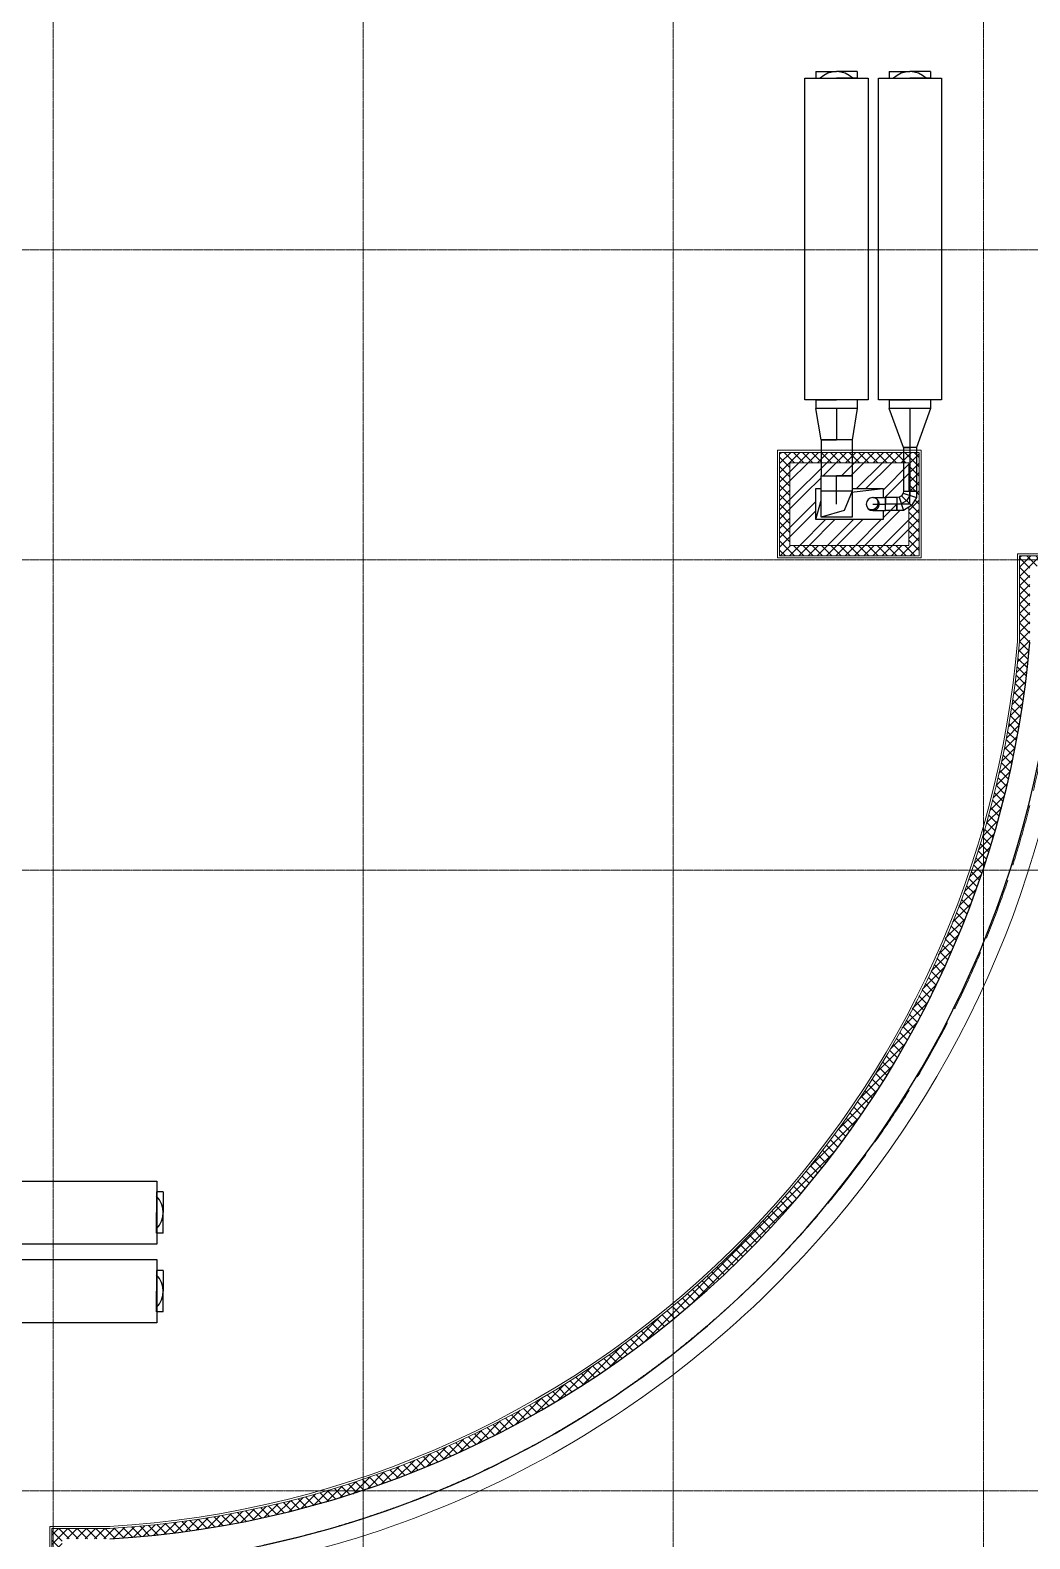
# Model space of a CAD drawing. Header units: millimetres. Extents: x -222892 to 671268, y 0 to 135099.
# Drawn here: x 344297 to 353967, y 106136 to 120723 of the extents above; entities that cross this region are included whole.
import ezdxf

# ---------------------------------------------------------------- set-up
doc = ezdxf.new("R2010")
doc.units = ezdxf.units.MM
for name, pattern in [('ACAD_ISO02W100', [15, 12, -3]), ('CENTER2', [28.575000000000003, 19.05, -3.175, 3.175, -3.175]), ('HIDDEN', [6, 4, -2]), ('осевая', [2, 1.25, -0.25, 0.25, -0.25])]:
    doc.linetypes.add(name, pattern=pattern)
for name, color, linetype in [('Aks_скрытые_линии', 7, 'HIDDEN'), ('Aks_Схема', 3, 'Continuous'), ('АР_Парапет', 142, 'Continuous'), ('ПРОЕМЫ ОВ', 173, 'Continuous')]:
    doc.layers.add(name, color=color, linetype=linetype)
for name, color, linetype, lineweight in [('АР_Навесной фасад', 190, 'Continuous', 5), ('АР_Перегородки кирпич', 244, 'Continuous', 5), ('АР_Перегородки_кирпич_Штрих', 244, 'Continuous', 5), ('АР_Утеплитель', 154, 'Continuous', 5), ('АР_Штрих утеплитель', 24, 'Continuous', 5), ('КР_Оси', 7, 'Continuous', 5), ('М_0_В35', 142, 'Continuous', 25), ('пунктир', 251, 'Continuous', 5)]:
    doc.layers.add(name, color=color, linetype=linetype, lineweight=lineweight)
pattern_1 = [(45, (0, 0), (-44.90128060534577, 44.90128060534577), []), (135, (0, 0), (-44.90128060534577, -44.90128060534576), [])]

# ---------------------------------------------------------------- blocks, each defined once
blk = doc.blocks.new('*U4608')
at = {"linetype": 'ByBlock'}
for p, q in [((-15.55352697218349, -3.05), (-15.55352697218349, 3.05)), ((-15.55352697218349, 3.05), (15.55207691330563, 3.05)), ((15.55207691330563, 3.05), (15.55207691330563, -3.05)), ((15.55207691330563, -3.05), (-15.55352697218349, -3.05))]:
    blk.add_line(p, q, dxfattribs=at)
blk = doc.blocks.new('Aks_rs_rect_400x200_to_300x250_300_wipe')
at = {"color": 0, "linetype": 'ByBlock', "lineweight": -2}
blk.add_wipeout([(-2, 0), (2, 0), (1.5, 3), (-1.5, 3)], dxfattribs=at)
blk = doc.blocks.new('Aks_rs_rect_400x200_to_300x250_300')
at = {"color": 0, "linetype": 'ByBlock', "lineweight": -2}
blk.add_blockref('Aks_rs_rect_400x200_to_300x250_300_wipe', (0, 0), dxfattribs=at)
for p, q in [((-2, 0), (-1.5, 3)), ((-1.5, 3), (1.5, 3)), ((1.5, 3), (2, 0)), ((-2, 0), (2, 0))]:
    blk.add_line(p, q, dxfattribs=at)
at = {"layer": 'Aks_Схема'}
blk.add_line((0, 0), (0, 3), dxfattribs=at)
blk = doc.blocks.new('Aks_es_drop_rect_300_250_100_50_50_wipe')
at = {"color": 0, "linetype": 'ByBlock', "lineweight": -2}
blk.add_wipeout([(-1.5, 1.25), (1.5, 1.25), (1.5, -2.75), (-1.5, -2.75)], dxfattribs=at)
blk = doc.blocks.new('Aks_es_drop_rect_300_250_100_50_50')
at = {"color": 0, "linetype": 'ByBlock', "lineweight": -2}
blk.add_blockref('Aks_es_drop_rect_300_250_100_50_50_wipe', (0, 0), dxfattribs=at)
for p, q in [((-1.5, 1.25), (1.5, 1.25)), ((-1.5, -2.75), (-1.5, 1.25)), ((1.5, 1.25), (1.5, -2.75)), ((1.5, -2.75), (-1.5, -2.75))]:
    blk.add_line(p, q, dxfattribs=at)
at = {"layer": 'Aks_скрытые_линии'}
for p, q in [((-1.5, -1.25), (-0.75, 0.625)), ((-0.75, 0.625), (1.5, 1.25)), ((-1.5, -1.25), (1.5, -1.25))]:
    blk.add_line(p, q, dxfattribs=at)
at = {"layer": 'Aks_Схема'}
blk.add_line((0, 0), (0, -2.75), dxfattribs=at)
blk = doc.blocks.new('Aks_es_drop_rnd_125_125_wipe')
at = {"color": 0, "linetype": 'ByBlock', "lineweight": -2}
blk.add_wipeout([(-0.625, 0), (-0.6215761846051708, 0.06533028954228337), (-0.6113422504586287, 0.12994480676109932), (-0.5944103226844708, 0.19313562148434205), (-0.5709659110266256, 0.25421040192237543), (-0.5412658773652743, 0.3125), (-0.5056356214843422, 0.3673657826827954), (-0.46446551592337126, 0.41820662897428607), (-0.4182066289742863, 0.46446551592337126), (-0.3673657826827956, 0.5056356214843425), (-0.3125, 0.5412658773652743), (-0.2542104019223753, 0.5709659110266254), (-0.19313562148434216, 0.5944103226844706), (-0.12994480676109965, 0.6113422504586286), (-0.06533028954228359, 0.6215761846051708), (-2.220446049250313e-16, 0.625), (0.06533028954228334, 0.6215761846051708), (0.12994480676109932, 0.6113422504586286), (0.19313562148434185, 0.594410322684471), (0.25421040192237476, 0.5709659110266254), (0.3124999999999996, 0.5412658773652743), (0.3673657826827954, 0.5056356214843425), (0.4182066289742862, 0.46446551592337126), (0.4644655159233713, 0.4182066289742865), (0.505635621484342, 0.3673657826827954), (0.5412658773652741, 0.3125), (0.5709659110266256, 0.254210401922375), (0.5944103226844711, 0.19313562148434205), (0.6113422504586286, 0.12994480676109887), (0.621576184605171, 0.06533028954228293), (0.6250000000000001, 0), (0.6250000000000001, -1.25), (-0.625, -1.25)], dxfattribs=at)
blk = doc.blocks.new('Aks_es_drop_rnd_125_125')
at = {"color": 0, "linetype": 'ByBlock', "lineweight": -2}
blk.add_arc((0, 0), 0.625, 0, 180, dxfattribs=at)
blk.add_blockref('Aks_es_drop_rnd_125_125_wipe', (0, 0), dxfattribs=at)
for p, q in [((-0.625, 0), (-0.625, -1.25)), ((0.625, 0), (0.625, -1.25)), ((-0.625, -1.25), (0.625, -1.25))]:
    blk.add_line(p, q, dxfattribs=at)
at = {"color": 200, "linetype": 'CENTER2', "lineweight": -2}
blk.add_line((0, 0), (0, -1.25), dxfattribs=at)
at = {"color": 0, "linetype": 'ByBlock', "lineweight": -2}
blk.add_arc((0, 0), 0.625, 0, 180, dxfattribs=at)
at = {"layer": 'Aks_скрытые_линии'}
for centre, radius, start, end in [((0, 0), 0.625, 180, 0), ((0.1104854345603981, 0.1104854345603981), 0.6442352540027595, 149.0362434679265, 300.9637565320735)]:
    blk.add_arc(centre, radius, start, end, dxfattribs=at)
at = {"layer": 'Aks_Схема'}
blk.add_line((0, 0), (0, -1.25), dxfattribs=at)
blk = doc.blocks.new('Aks_rs_mixed_400x200_to_125_375_wipe')
at = {"color": 0, "linetype": 'ByBlock', "lineweight": -2}
blk.add_wipeout([(-2, 0), (2, 0), (0.625, 3.75), (-0.625, 3.75)], dxfattribs=at)
blk = doc.blocks.new('Aks_rs_mixed_400x200_to_125_375')
at = {"color": 0, "linetype": 'ByBlock', "lineweight": -2}
blk.add_blockref('Aks_rs_mixed_400x200_to_125_375_wipe', (0, 0), dxfattribs=at)
for p, q in [((-2, 0), (-0.625, 3.75)), ((-0.625, 3.75), (0.625, 3.75)), ((0.625, 3.75), (2, 0)), ((-2, 0), (2, 0))]:
    blk.add_line(p, q, dxfattribs=at)
at = {"layer": 'Aks_Схема'}
blk.add_line((0, 0), (0, 3.75), dxfattribs=at)
blk = doc.blocks.new('Aks_es_rnd_125_90_125_wipe')
at = {"color": 0, "linetype": 'ByBlock', "lineweight": -2}
blk.add_wipeout([(0.6250000000000001, -1.2499999999999112), (-0.625, -1.2499999999999112), (-0.6249999999999998, -0.6249999999999554), (-0.14754248593740793, 0.1475424859373975), (0.6249999999999108, 0.625000000000044), (1.249999999999866, 0.6250000000000888), (1.2499999999999554, -0.6249999999999114), (1.0523576462394466, -0.65707293871835), (0.808058261758392, -0.8080582617583347), (0.6570729387184246, -1.0523576462394)], dxfattribs=at)
blk = doc.blocks.new('Aks_es_rnd_125_90_125')
at = {"color": 0, "linetype": 'ByBlock', "lineweight": -2}
blk.add_blockref('Aks_es_rnd_125_90_125_wipe', (0, 0), dxfattribs=at)
for p, q in [((-0.6249999999999998, -0.624999999999955), (-0.1475424859374079, 0.1475424859373982)), ((-0.1475424859374079, 0.1475424859373982), (0.6249999999999107, 0.6250000000000444)), ((0.8080582617583921, -0.8080582617583342), (-0.1475424859374079, 0.1475424859373982)), ((1.052357646239447, -0.6570729387183495), (0.6249999999999107, 0.6250000000000444)), ((0.6249999999999107, 0.6250000000000444), (1.249999999999866, 0.6250000000000893)), ((1.249999999999955, -0.6249999999999107), (1.249999999999866, 0.6250000000000893)), ((0.6570729387184246, -1.0523576462394), (-0.6249999999999998, -0.624999999999955)), ((-0.625, -1.249999999999911), (-0.6249999999999998, -0.624999999999955)), ((0.625, -1.249999999999911), (-0.625, -1.249999999999911)), ((0.625, -1.249999999999911), (0.6570729387184246, -1.0523576462394)), ((0.6570729387184246, -1.0523576462394), (0.8080582617583921, -0.8080582617583342)), ((0.8080582617583921, -0.8080582617583342), (1.052357646239447, -0.6570729387183495)), ((1.052357646239447, -0.6570729387183495), (1.249999999999955, -0.6249999999999107))]:
    blk.add_line(p, q, dxfattribs=at)
at = {"color": 200, "linetype": 'CENTER2', "lineweight": -2}
blk.add_lwpolyline([(0, -1.249999999999911), (0.01603646935921244, -0.8386788231196773), (0.3302578879104921, -0.330257887910468), (0.8386788231196787, -0.01603646935915254), (1.249999999999911, 8.926193117986259e-14)], dxfattribs=at)
at = {"layer": 'Aks_Схема'}
for q in [(1.249999999999911, 8.926193117986259e-14), (0, -1.249999999999911)]:
    blk.add_line((0, 0), q, dxfattribs=at)
blk = doc.blocks.new('*U5875')
at = {"color": 0, "linetype": 'ByBlock', "lineweight": -2, "ltscale": 10}
blk.add_line((0, 0), (-71486.8863278564, 0), dxfattribs=at)
blk = doc.blocks.new('*U5876')
at = {"color": 0, "linetype": 'ByBlock', "lineweight": -2, "ltscale": 10}
blk.add_line((0, 0), (-71486.8863278563, 2.91038304567337e-11), dxfattribs=at)
blk = doc.blocks.new('*U5877')
at = {"color": 0, "linetype": 'ByBlock', "lineweight": -2, "ltscale": 10}
blk.add_line((0, 0), (-71486.8863278562, 1.455191522836685e-11), dxfattribs=at)
blk = doc.blocks.new('*U5878')
at = {"color": 0, "linetype": 'ByBlock', "lineweight": -2, "ltscale": 10}
blk.add_line((0, 0), (-71486.8863278562, 0), dxfattribs=at)
blk = doc.blocks.new('*U5888')
at = {"color": 0, "linetype": 'ByBlock', "lineweight": -2, "ltscale": 10}
blk.add_line((0, 0), (5.820766091346741e-11, -53277.7616451292), dxfattribs=at)
blk = doc.blocks.new('*U5889')
at = {"color": 0, "linetype": 'ByBlock', "lineweight": -2, "ltscale": 10}
blk.add_line((0, 0), (5.820766091346741e-11, -53277.7616451292), dxfattribs=at)
blk = doc.blocks.new('*U5890')
at = {"color": 0, "linetype": 'ByBlock', "lineweight": -2, "ltscale": 10}
blk.add_line((0, 0), (5.820766091346741e-11, -53277.7616451292), dxfattribs=at)
blk = doc.blocks.new('*U5891')
at = {"color": 0, "linetype": 'ByBlock', "lineweight": -2, "ltscale": 10}
blk.add_line((0, 0), (5.820766091346741e-11, -53277.7616451292), dxfattribs=at)
blk = doc.blocks.new('A$C4c190d01')
at = {"layer": 'КР_Оси', "linetype": 'осевая'}
for name, p in [('*U5888', (14569.93839202795, 78593.59175630515)), ('*U5889', (17569.9383920283, 78593.59175630503)), ('*U5890', (20569.93839202842, 78593.59175630515)), ('*U5891', (23569.93839202853, 78593.59175630503)), ('*U5878', (61698.28406804663, 63394.99999999997)), ('*U5877', (61698.28406804663, 60394.99999999997)), ('*U5876', (61698.28406804663, 57394.99999999994)), ('*U5875', (61698.28406804675, 51394.99999999997))]:
    blk.add_blockref(name, p, dxfattribs=at)

msp = doc.modelspace()

# ---------------------------------------------------------------- hatches: boundary and pattern name
at = {"layer": 'АР_Перегородки_кирпич_Штрих', "ltscale": 500}
h = msp.add_hatch(dxfattribs=at)
h.set_pattern_fill('ANSI32', color=256, scale=20)
h.set_pattern_definition([(45, (0, 0), (-134.7038418160373, 134.7038418160373), []), (45, (89.80260000000001, 0), (-134.7038418160373, 134.7038418160373), [])])
h.paths.add_polyline_path([(351647.2298780899, 116540.6696154164), (352797.2298780899, 116540.6696154164), (352797.2298780899, 115740.6696154164), (351647.2298780899, 115740.6696154164)])
h.paths.add_polyline_path([(351897.2298780899, 116290.6696154164), (352547.2298780899, 116290.6696154164), (352547.2298780899, 115990.6696154164), (351897.2298780899, 115990.6696154164)], flags=16)
at = {"layer": 'АР_Утеплитель', "ltscale": 500}
h = msp.add_hatch(dxfattribs=at)
h.set_pattern_fill('ANSI37', color=256, scale=20)
h.set_pattern_definition(pattern_1)
h.paths.add_polyline_path([(351647.2298780899, 116540.6696154164), (352797.2298780899, 116540.6696154164), (352797.2298780899, 115740.6696154164), (351647.2298780899, 115740.6696154164)], flags=16)
h.paths.add_polyline_path([(351547.2298780899, 116640.6696154164), (352897.2298780899, 116640.6696154164), (352897.2298780899, 115640.6696154164), (351547.2298780899, 115640.6696154164)])
at = {"layer": 'АР_Штрих утеплитель', "ltscale": 500}
h = msp.add_hatch(dxfattribs=at)
h.set_pattern_fill('ANSI37', color=256, scale=20)
h.set_pattern_definition(pattern_1)
h.paths.add_polyline_path([(353097.4537278334, 127630.6824583524), (350518.7090003203, 127630.6824583524), (350518.7090003203, 127530.6824583524), (353097.4537278334, 127530.6824583524)])
edge = h.paths.add_edge_path()
edge.add_line((350518.7090003203, 127630.6824583524), (344547.4537278329, 127630.6824583525))
edge.add_line((344547.4537278329, 127630.6824583525), (344547.4537278329, 130631.1380299823))
edge.add_line((344547.4537278329, 130631.1380299823), (335487.4537278329, 130630.6824583525))
edge.add_line((335487.4537278331, 130630.6824583525), (335487.4537278332, 127122.7369796679))
edge.add_line((335487.4537278332, 127122.7369796679), (334996.5012287336, 127122.7369796679))
edge.add_arc((336296.1243596947, 116876.8313636951), 10328.00087983883, 97.22897371527749, 132.4844128153412)
edge.add_arc((334278.507436591, 119160.6824583515), 7281.276563062834, 132.9138654462874, 150.3769831410849)
edge.add_arc((334278.5074365918, 119160.6824583511), 7281.276563063785, 150.3769831410856, 179.9999999999889)
edge.add_line((326997.2308735281, 119160.6824583525), (326997.2308735281, 118630.6824583648))
edge.add_line((326997.2308735281, 118630.6824583648), (323487.4537278326, 118630.6824583648))
edge.add_line((323487.4537278327, 118630.6824583648), (323487.4537278327, 106570.6824583523))
edge.add_line((323487.4537278326, 106570.6824583523), (329427.3325584609, 106570.6824583522))
edge.add_line((329427.3325584609, 106570.6824583522), (329427.3325584609, 82275.68245835445))
edge.add_line((329427.3325584609, 82275.68245835445), (336038.7706081953, 82275.68244763686))
edge.add_line((336038.7706081952, 82275.68244763686), (336038.7706083883, 82375.68244763653))
edge.add_line((336038.7706083883, 82375.68244763653), (329527.3325584607, 82375.68245835445))
edge.add_line((329527.3325584607, 82375.68245835445), (329527.3325584607, 106670.6824583523))
edge.add_line((329527.3325584608, 106670.6824583523), (323587.4537278325, 106670.6824583523))
edge.add_line((323587.4537278325, 106670.6824583523), (323587.4537278327, 118530.6824583648))
edge.add_line((323587.4537278327, 118530.6824583648), (327097.2308735282, 118530.6824583648))
edge.add_line((327097.2308735282, 118530.6824583648), (327098.7089987969, 119295.6824583508))
edge.add_arc((334275.7571636449, 119161.8791517242), 7178.295318904982, 150.1859382412758, 178.9319457575192, ccw=False)
edge.add_arc((334278.5074365921, 119160.6824583507), 7181.276563064179, 133.0783930265535, 150.1885639364679, ccw=False)
edge.add_arc((336295.5899172066, 116878.6115553474), 10226.16664863276, 97.26253171683658, 132.6002756336443, ccw=False)
edge.add_line((335002.8394767644, 127022.7369796679), (335587.4537278329, 127022.7369796679))
edge.add_line((335587.4537278331, 127022.7369796679), (335587.4537278331, 130530.6824583525))
edge.add_line((335587.4537278331, 130530.6824583525), (344447.4537278329, 130530.6824583525))
edge.add_line((344447.4537278329, 130530.6824583525), (344447.4537278329, 127630.6824583525))
edge.add_line((344447.4537278329, 127630.6824583525), (344447.4537278329, 127530.6824583524))
edge.add_line((344447.4537278329, 127530.6824583524), (350518.7090003203, 127530.6824583524))
edge.add_line((350518.7090003203, 127530.6824583524), (350518.7090003203, 127630.6824583524))
h = msp.add_hatch(dxfattribs=at)
h.set_pattern_fill('ANSI37', color=256, scale=20)
h.set_pattern_definition(pattern_1)
edge = h.paths.add_edge_path()
edge.add_line((383307.4539362501, 115600.6824583524), (353867.22987809, 115600.6824583524))
edge.add_line((353867.2298780899, 115600.6824583524), (353867.2298780899, 114806.6886970995))
edge.add_arc((344510.588142829, 115605.8050758571), 9390.704528885304, 338.7219664316662, 355.1184242013565, ccw=False)
edge.add_line((353261.1323326674, 112197.9746912119), (352989.3344994517, 111569.1681223152))
edge.add_line((352989.3344994517, 111569.1681223152), (352683.5476941255, 110981.5372226837))
edge.add_arc((344518.4824459826, 115603.7874165903), 9382.616232240329, 315.87509110595295, 330.4857637926103, ccw=False)
edge.add_arc((344527.0304143527, 115579.8925696144), 9359.850812022982, 288.6404823138033, 315.9436572571873, ccw=False)
edge.add_line((347518.7090003203, 106711.0332031801), (347504.0361300001, 106600.6824583524))
edge.add_arc((344527.0337130865, 115579.8869551144), 9459.844437673391, 288.3426362089049, 309.2999276985108)
edge.add_arc((344527.0281119628, 115579.8934074092), 9459.852978362906, 309.2999291983116, 315.9429384955064)
edge.add_arc((344518.4824459843, 115603.7874165887), 9482.61623223794, 315.8750911059521, 330.2724392776552)
edge.add_line((352753.120817109, 110901.5813912529), (353073.7534415442, 111513.8792513072))
edge.add_arc((344518.4824459883, 115603.7874165881), 9482.616232234195, 334.4495366734993, 338.7440722253585)
edge.add_arc((344542.6784613681, 115597.6116469959), 9457.827814572098, 338.7257996689042, 355.192298449664)
edge.add_line((353967.2298780899, 114804.9341819068), (353967.22987809, 115540.6696154163))
edge.add_line((353967.22987809, 115540.6696154163), (383307.4539362501, 115540.6696154163))
edge.add_line((383307.4539362501, 115540.6696154163), (383307.4539362501, 115600.6824583524))
h.paths.add_polyline_path([(383307.4539362501, 115640.6696154163), (353867.2298780899, 115640.6696154163), (353867.2298780899, 115600.6824583524), (383307.4539362501, 115600.6824583524)])
h = msp.add_hatch(dxfattribs=at)
h.set_pattern_fill('ANSI37', color=256, scale=20)
h.set_pattern_definition(pattern_1)
edge = h.paths.add_edge_path()
edge.add_line((347518.7090003203, 102209.3739539182), (344607.3325584609, 102209.3739539182))
edge.add_line((344607.3325584608, 102209.3739539182), (344607.3325584608, 106135.5199563409))
edge.add_line((344607.3325584608, 106135.5199563409), (345067.9484729699, 106135.5199563409))
edge.add_arc((344510.324967829, 115762.0554444891), 9642.672320371708, 273.3151917394875, 288.1789898390543)
edge.add_line((347518.7090003203, 106600.6824583524), (347518.7090003203, 106711.0332031801))
edge.add_arc((344527.0337130858, 115579.8869551156), 9359.844437674714, 273.2954348329939, 288.64047416533384, ccw=False)
edge.add_line((345065.0795193891, 106235.5199563409), (344507.3325584609, 106235.5199563409))
edge.add_line((344507.3325584608, 106235.5199563409), (344507.3325584608, 102209.3739539182))
edge.add_line((344507.3325584608, 102209.3739539182), (344507.3325584608, 102109.3739539183))
edge.add_line((344507.3325584608, 102109.3739539183), (346725.5503612542, 102109.3739539182))
edge.add_line((346725.5503612542, 102109.3739539182), (346725.5503612542, 102135.8226438961))
edge.add_line((346725.5503612542, 102135.8226438961), (347518.7090003202, 102135.8226438952))
edge.add_line((347518.7090003203, 102135.8226438952), (347518.7090003203, 102209.3739539182))
h.paths.add_polyline_path([(347627.3325584863, 102209.3739539182), (347518.7090003203, 102209.3739539182), (347518.7090003203, 102135.8226438952), (347627.3325584863, 102135.822643895)])

# ---------------------------------------------------------------- linework, layer by layer
at = {"layer": 'АР_Навесной фасад', "ltscale": 100}
for centre, radius, start, end in [((344518.4824459829, 115603.7874165898), 9902.616232239747, 315.8750911059529, 355.9864662261468), ((344527.0373928202, 115579.8798952628), 9879.836630580658, 273.2510437265503, 315.9400731328416)]:
    msp.add_arc(centre, radius, start, end, dxfattribs=at)
at = {"layer": 'АР_Парапет', "ltscale": 500}
for centre, radius, start, end in [((344436.6003613634, 115624.2657336768), 9815.7418281106, 316.1220523253305, 355.9006778936886), ((344518.482445983, 115603.7874165898), 9482.61623223969, 315.8750911059529, 355.1560149248741), ((344527.0337130856, 115579.8869551161), 9459.844437675227, 273.2779657620757, 315.9427897644041), ((344527.0337260253, 115579.8864423591), 9719.843923062923, 273.2777753759034, 315.9411301096707)]:
    msp.add_arc(centre, radius, start, end, dxfattribs=at)
at = {"layer": 'АР_Перегородки кирпич', "linetype": 'Continuous', "ltscale": 100}
msp.add_lwpolyline([(351647.2298780899, 116540.6696154164), (352797.2298780899, 116540.6696154164), (352797.2298780899, 115740.6696154164), (351647.2298780899, 115740.6696154164)], close=True, dxfattribs=at)
at = {"layer": 'АР_Утеплитель', "ltscale": 500}
for points in [[(351527.2298780899, 116660.6696154164), (352917.2298780899, 116660.6696154164), (352917.2298780899, 115620.6696154164), (351527.2298780899, 115620.6696154164)], [(351547.2298780899, 116640.6696154164), (352897.2298780899, 116640.6696154164), (352897.2298780899, 115640.6696154164), (351547.2298780899, 115640.6696154164)]]:
    msp.add_lwpolyline(points, close=True, dxfattribs=at)
at = {"layer": 'АР_Штрих утеплитель', "ltscale": 500}
for p, q in [((383307.4539362501, 115660.6696154163), (353847.2298780898, 115660.6696154163)), ((353847.2298780899, 114803.0486500814), (353847.2298780898, 115660.6696154163)), ((383307.4539362501, 115640.6696154163), (353867.2298780899, 115640.6696154163)), ((353867.2298780899, 114803.0486500814), (353867.2298780899, 115640.6696154163)), ((344487.3325584609, 106255.5199563409), (344487.3325584608, 102089.3739539183)), ((345067.9484729699, 106255.5199563409), (344487.3325584609, 106255.5199563409)), ((344507.3325584609, 106235.5199563409), (344507.3325584608, 102109.3739539183)), ((345067.9484729699, 106235.5199563409), (344507.3325584609, 106235.5199563409))]:
    msp.add_line(p, q, dxfattribs=at)
for centre, radius, start, end in [((344518.482445983, 115603.7874165898), 9362.61623223969, 315.8750911059529, 355.1560149248741), ((344518.482445983, 115603.7874165898), 9382.61623223969, 315.8750911059529, 355.1560149248741), ((344527.0337130856, 115579.8869551161), 9339.844437675227, 273.2779657620757, 315.9427897644041), ((344527.0337130856, 115579.8869551161), 9359.844437675227, 273.2779657620757, 315.9427897644041)]:
    msp.add_arc(centre, radius, start, end, dxfattribs=at)
at = {"layer": 'М_0_В35', "linetype": 'Continuous'}
for p, q in [((351897.22987809, 120322.4011115156), (352097.22987809, 120322.4011115156)), ((351897.22987809, 120322.4011115156), (351897.2298780901, 120258.0215693202)), ((351897.2298780901, 120258.0215693202), (352097.2298780901, 120258.0215693202)), ((352297.22987809, 120322.4011115156), (352097.22987809, 120322.4011115156)), ((352297.2298780901, 120258.0215693202), (352097.2298780901, 120258.0215693202)), ((352297.22987809, 120322.4011115156), (352297.2298780901, 120258.0215693202)), ((352607.22987809, 120322.4011115156), (352807.22987809, 120322.4011115156)), ((352607.22987809, 120322.4011115156), (352607.2298780903, 120258.0215693201)), ((352607.2298780903, 120258.0215693201), (352807.2298780903, 120258.0215693201)), ((353007.22987809, 120322.4011115156), (352807.22987809, 120322.4011115156)), ((353007.2298780903, 120258.0215693201), (352807.2298780903, 120258.0215693201)), ((353007.22987809, 120322.4011115156), (353007.2298780903, 120258.0215693201)), ((351897.2298780899, 117148.0215693202), (352097.2298780899, 117148.0215693202)), ((351897.2298780899, 117148.0215693202), (351897.2298780899, 117063.727902933)), ((352297.2298780899, 117148.0215693202), (352097.2298780899, 117148.0215693202)), ((352297.2298780899, 117148.0215693202), (352297.2298780899, 117063.727902933)), ((352607.22987809, 117148.0215693201), (352807.22987809, 117148.0215693201)), ((352607.22987809, 117148.0215693201), (352607.22987809, 117063.7279029329)), ((353007.22987809, 117148.0215693201), (352807.22987809, 117148.0215693201)), ((353007.22987809, 117148.0215693201), (353007.22987809, 117063.7279029329)), ((351897.2298780899, 117063.727902933), (352097.2298780899, 117063.727902933)), ((352297.2298780899, 117063.727902933), (352097.2298780899, 117063.727902933)), ((352607.22987809, 117063.7279029329), (352807.22987809, 117063.7279029329)), ((353007.22987809, 117063.7279029329), (352807.22987809, 117063.7279029329)), ((351947.2298780899, 116763.727902933), (352097.2298780899, 116763.727902933)), ((351947.2298780899, 116763.727902933), (351947.2298780899, 116415.6696154166)), ((352247.2298780899, 116763.727902933), (352097.2298780899, 116763.727902933)), ((352247.2298780899, 116763.727902933), (352247.2298780899, 116415.6696154166)), ((352744.7298780899, 116688.7279029329), (352807.2298780899, 116688.7279029329)), ((352744.7298780899, 116688.7279029329), (352744.7298780899, 116265.6696154166)), ((352869.7298780899, 116688.7279029329), (352807.2298780899, 116688.7279029329)), ((352869.7298780899, 116688.7279029329), (352869.7298780899, 116265.6696154166)), ((351947.2298780899, 116415.6696154166), (352097.2298780899, 116415.6696154166)), ((352247.2298780899, 116415.6696154166), (352097.2298780899, 116415.6696154166)), ((352744.7298780899, 116265.6696154166), (352807.2298780899, 116265.6696154166)), ((352869.7298780899, 116265.6696154166), (352807.2298780899, 116265.6696154166)), ((352682.22987809, 116203.1696154166), (352572.2298780899, 116203.1696154166)), ((352572.2298780899, 116203.1696154166), (352572.2298780899, 116140.6696154166)), ((352572.2298780899, 116078.1696154166), (352572.2298780899, 116140.6696154166)), ((352682.22987809, 116203.1696154166), (352682.22987809, 116140.6696154166)), ((352682.22987809, 116078.1696154166), (352682.22987809, 116140.6696154166)), ((352682.22987809, 116078.1696154166), (352572.2298780899, 116078.1696154166)), ((345585.3264757292, 109490.4831422963), (345520.9469335337, 109490.4831422961)), ((345520.9469335337, 109490.4831422961), (345520.9469335337, 109290.4831422961)), ((345585.3264757292, 109490.4831422963), (345585.3264757292, 109290.4831422963)), ((345520.9469335337, 109090.4831422961), (345520.9469335337, 109290.4831422961)), ((345585.3264757292, 109090.4831422963), (345585.3264757292, 109290.4831422963)), ((345585.3264757292, 109090.4831422963), (345520.9469335337, 109090.4831422961)), ((345585.3264757292, 108730.4831422963), (345520.9469335337, 108730.4831422962)), ((345520.9469335337, 108730.4831422962), (345520.9469335337, 108530.4831422962)), ((345585.3264757292, 108730.4831422963), (345585.3264757292, 108530.4831422963)), ((345520.9469335337, 108330.4831422962), (345520.9469335337, 108530.4831422962)), ((345585.3264757292, 108330.4831422963), (345585.3264757292, 108530.4831422963)), ((345585.3264757292, 108330.4831422963), (345520.9469335337, 108330.4831422962))]:
    msp.add_line(p, q, dxfattribs=at)
at = {"layer": 'М_0_В35', "color": 200, "linetype": 'CENTER2'}
for p, q in [((352807.2298780899, 116688.7279029329), (352807.2298780899, 116265.6696154166)), ((352682.22987809, 116140.6696154166), (352572.2298780899, 116140.6696154166))]:
    msp.add_line(p, q, dxfattribs=at)
at = {"layer": 'М_0_В35'}
for centre, start, end in [((352097.22987809, 120097.5550310024), 45.53453798782693, 134.4654620121731), ((352807.22987809, 120097.5550310024), 45.53453798782693, 134.4654620121731), ((345360.480395216, 109290.4831422963), 315.5345379857663, 44.46546201423369), ((345360.480395216, 108530.4831422963), 315.5345379857663, 44.46546201423369)]:
    msp.add_arc(centre, 224.8460805132082, start, end, dxfattribs=at)
at = {"layer": 'ПРОЕМЫ ОВ', "ltscale": 500}
msp.add_lwpolyline([(351897.2298780899, 116290.6696154164), (352547.2298780899, 116290.6696154164), (352547.2298780899, 115990.6696154164), (351897.2298780899, 115990.6696154164)], close=True, dxfattribs=at)
msp.add_lwpolyline([(351897.2298780899, 115990.6696154163), (351962.7597963595, 116225.4999999999), (352547.2298780899, 116290.6696154163)], dxfattribs=at)
at = {"layer": 'пунктир', "linetype": 'ACAD_ISO02W100', "ltscale": 50}
for centre, radius, start, end in [((344518.482445983, 115603.7874165898), 9742.61623223969, 315.8750911059529, 355.9536303239318), ((344516.8292903047, 115604.0700527023), 9743.999730976104, 273.2708448469199, 315.8806659514992)]:
    msp.add_arc(centre, radius, start, end, dxfattribs=at)

# ---------------------------------------------------------------- block references
at = {"layer": 'М_0_В35', "linetype": 'ByBlock', "xscale": 100, "yscale": 100, "zscale": 100, "rotation": 89.99999999999596}
for p in [(352097.22987809, 118703.0215693202), (352807.22987809, 118703.0215693201)]:
    msp.add_blockref('*U4608', p, dxfattribs=at)
at = {"layer": 'М_0_В35', "linetype": 'ByBlock', "xscale": 100, "yscale": 100, "zscale": 100}
for p in [(343965.9469335337, 109290.4831422963), (343965.9469335337, 108530.4831422963)]:
    msp.add_blockref('*U4608', p, dxfattribs=at)

# ---------------------------------------------------------------- next in the draw order: block references
at = {"layer": 'М_0_В35', "linetype": 'Continuous', "xscale": 100, "yscale": 100, "zscale": 100}
for name, p, rotation in [('Aks_rs_rect_400x200_to_300x250_300', (352097.2298780899, 117063.727902933), 179.9999999999972), ('Aks_rs_mixed_400x200_to_125_375', (352807.22987809, 117063.7279029329), 179.9999999999972), ('Aks_es_drop_rect_300_250_100_50_50', (352097.2298780899, 116140.6696154166), 179.9999999999978), ('Aks_es_rnd_125_90_125', (352807.2298780899, 116140.6696154166), 180), ('Aks_es_drop_rnd_125_125', (352447.2298780899, 116140.6696154166), 89.9999999999978)]:
    msp.add_blockref(name, p, dxfattribs=dict(at, rotation=rotation))

# ---------------------------------------------------------------- next in the draw order: block references
at = {"layer": 'КР_Оси'}
msp.add_blockref('A$C4c190d01', (329948.7705588582, 55205.68245835246), dxfattribs=at)

doc.saveas('drawing.dxf')
